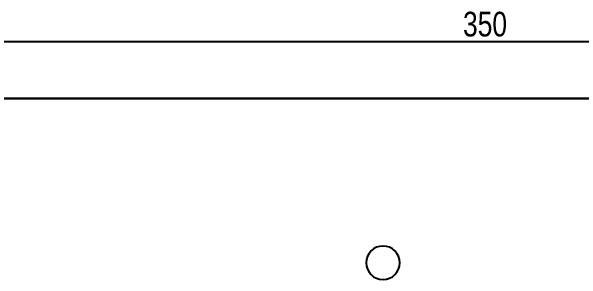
# Model space of a CAD drawing. Header units: millimetres. Extents: x -235 to 540, y -175 to 360.
# Drawn here: x -121.4 to -5.8, y 138.3 to 192.6 of the extents above; entities that cross this region are included whole.
import ezdxf

# ---------------------------------------------------------------- set-up
doc = ezdxf.new("R2010")
doc.units = ezdxf.units.MM
doc.layers.get('0').update_dxf_attribs({"color": 1, "linetype": 'CONTINUOUS'})
doc.layers.add('BEM', color=1, linetype='CONTINUOUS')

# ---------------------------------------------------------------- blocks, each defined once
blk = doc.blocks.new('round_6_8_0_1_0_')
at = {"color": 2, "linetype": 'CONTINUOUS'}
for start, end in [(90, -90), (-90, 90)]:
    blk.add_arc((0, 0), 3.4, start, end, dxfattribs=at)

msp = doc.modelspace()

# ---------------------------------------------------------------- linework, layer by layer
at = {"color": 2, "linetype": 'CONTINUOUS'}
for p, q in [((-175, 175), (175, 175)), ((175, 175), (-175, 175)), ((-175, 175, -20), (175, 175, -20))]:
    msp.add_line(p, q, dxfattribs=at)
at = {"layer": 'BEM', "color": 1, "linetype": 'CONTINUOUS'}
msp.add_line((-175, 186.56), (0, 186.56), dxfattribs=at)

# ---------------------------------------------------------------- block references
msp.add_blockref('round_6_8_0_1_0_', (-46.04, 141.71))

# ---------------------------------------------------------------- texts
at = {"layer": 'BEM', "color": 1, "linetype": 'CONTINUOUS', "width": 0.8}
msp.add_text('350', height=5, dxfattribs=at).set_placement((-29.82, 187.56))

doc.saveas('drawing.dxf')
